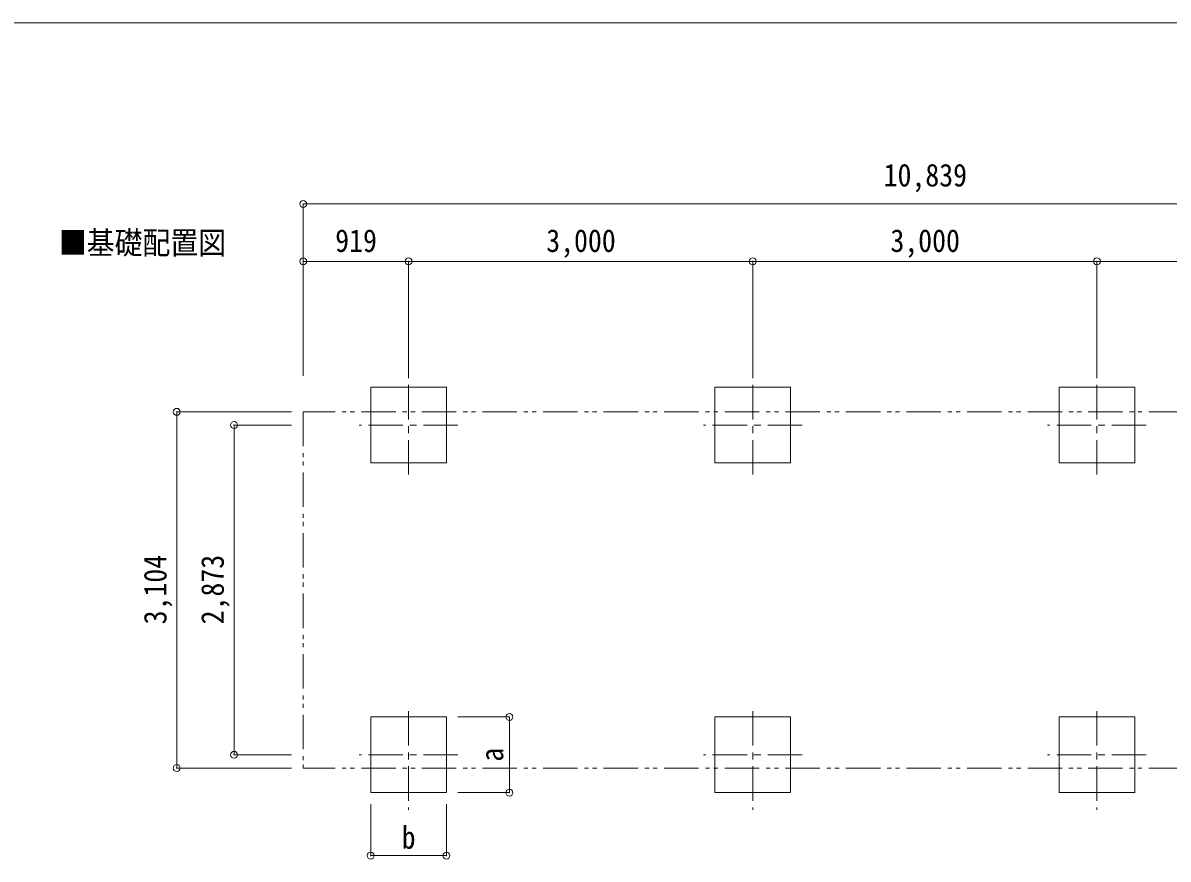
# Model space of a CAD drawing. Units: millimetres at full size, sheet at 1:60. Extents: x -16864 to 16864, y -11640 to 11640.
# Drawn here: x -3007 to 6975, y 4353 to 11640 of the extents above; entities that cross this region are included whole.
import ezdxf
from ezdxf.enums import TextEntityAlignment as Align

# ---------------------------------------------------------------- set-up
doc = ezdxf.new("R2010")
doc.units = ezdxf.units.MM
doc.header["$LTSCALE"] = 60
doc.header["$PDMODE"] = 32
doc.header["$PDSIZE"] = 60
doc.linetypes.add('CHAIN1', pattern=[8, 5, -1, 1, -1])
doc.linetypes.add('DOUBLE_CHAIN1', pattern=[8.8, 5, -1, 0.6, -0.6, 0.6, -1])
for name, color, linetype, lineweight in [('1-2', 134, 'Continuous', 9), ('1-8', 6, 'Continuous', 9), ('1-A', 4, 'CHAIN1', 9), ('F-0', 7, 'Continuous', 9)]:
    doc.layers.add(name, color=color, linetype=linetype, lineweight=lineweight)
doc.layers.add('1-7', color=7, linetype='Continuous')
doc.styles.add('ＭＳ ゴシック', font='')
doc.styles.get('ＭＳ ゴシック').set_extended_font_data('MS Gothic')

msp = doc.modelspace()

# ---------------------------------------------------------------- linework, layer by layer
at = {"layer": '1-2', "color": 6}
for p, q in [((10275.06, 10062.3), (-563.86, 10062.3)), ((354.66, 9562.3), (-563.86, 9562.3)), ((3354.66, 9562.3), (354.66, 9562.3)), ((6354.66, 9562.3), (3354.66, 9562.3)), ((9354.66, 9562.3), (6354.66, 9562.3))]:
    msp.add_line(p, q, dxfattribs=at)
at = {"layer": '1-8'}
for p, q in [((-563.86, 8564.3), (-563.86, 10062.3)), ((354.66, 8564.3), (354.66, 9562.3)), ((3354.66, 8564.3), (3354.66, 9562.3)), ((6354.66, 8564.3), (6354.66, 9562.3)), ((-1665.84, 8250.8), (-666.2, 8250.8)), ((-1665.84, 5146.8), (-1665.84, 8250.8)), ((-1166.2, 8135.3), (-666.2, 8135.3)), ((-1166.2, 5262.3), (-1166.2, 8135.3)), ((1233.85, 5592.3), (783.85, 5592.3)), ((1233.85, 4932.3), (1233.85, 5592.3)), ((-1166.2, 5262.3), (-666.2, 5262.3)), ((-1665.84, 5146.8), (-666.2, 5146.8)), ((1233.85, 4932.3), (783.85, 4932.3)), ((24.8, 4383.3), (24.8, 4833.3)), ((684.85, 4383.3), (684.85, 4833.3)), ((684.85, 4383.3), (24.8, 4383.3))]:
    msp.add_line(p, q, dxfattribs=at)
for p in [(-563.86, 10062.3), (-563.86, 9562.3), (354.66, 9562.3), (3354.66, 9562.3), (6354.66, 9562.3), (-1665.84, 8250.8), (-1166.2, 8135.3), (1233.85, 5592.3), (-1166.2, 5262.3), (-1665.84, 5146.8), (1233.85, 4932.3), (24.8, 4383.3), (684.85, 4383.3)]:
    msp.add_point(p, dxfattribs=at)
at = {"layer": '1-A'}
for p, q in [((354.8, 7705.3), (354.8, 8565.3)), ((3354.8, 7705.3), (3354.8, 8565.3)), ((6354.8, 7705.3), (6354.8, 8565.3)), ((784.85, 8135.3), (-75.2, 8135.3)), ((3784.85, 8135.3), (2924.8, 8135.3)), ((6784.85, 8135.3), (5924.8, 8135.3)), ((354.8, 5642.3), (354.8, 4782.3)), ((3354.8, 5642.3), (3354.8, 4782.3)), ((6354.8, 5642.3), (6354.8, 4782.3)), ((784.85, 5262.3), (-75.2, 5262.3)), ((3784.85, 5262.3), (2924.8, 5262.3)), ((6784.85, 5262.3), (5924.8, 5262.3))]:
    msp.add_line(p, q, dxfattribs=at)
at = {"layer": '1-A', "color": 7, "linetype": 'DOUBLE_CHAIN1'}
for p, q in [((10275.06, 8250.8), (-563.73, 8250.8)), ((-563.73, 8250.8), (-563.73, 5146.8)), ((10275.06, 5146.8), (-563.73, 5146.8))]:
    msp.add_line(p, q, dxfattribs=at)
at = {"layer": '1-A', "linetype": 'Continuous'}
for points in [[(24.8, 7805.3), (684.85, 7805.3), (684.85, 8465.3), (24.8, 8465.3)], [(3024.8, 7805.3), (3684.85, 7805.3), (3684.85, 8465.3), (3024.8, 8465.3)], [(6024.8, 7805.3), (6684.85, 7805.3), (6684.85, 8465.3), (6024.8, 8465.3)], [(24.8, 5592.3), (684.85, 5592.3), (684.85, 4932.3), (24.8, 4932.3)], [(3024.8, 5592.3), (3684.85, 5592.3), (3684.85, 4932.3), (3024.8, 4932.3)], [(6024.8, 5592.3), (6684.85, 5592.3), (6684.85, 4932.3), (6024.8, 4932.3)]]:
    msp.add_lwpolyline(points, close=True, dxfattribs=at)
at = {"layer": 'F-0', "color": 5, "lineweight": 5}
msp.add_line((-16864.12, 11640), (16015.88, 11640), dxfattribs=at)

# ---------------------------------------------------------------- texts
at = {"layer": '1-7', "style": 'ＭＳ ゴシック', "width": 0.9}
msp.add_text('■基礎配置図', height=197.9, dxfattribs=at).set_placement((-2693.85, 9565.28), align=Align.BOTTOM_LEFT)
at = {"layer": '1-8', "color": 7, "style": 'ＭＳ ゴシック', "width": 0.9}
for s, p in [('10,839', (4495.6, 10155.3)), ('919', (-284.6, 9584.65)), ('3,000', (1554.66, 9584.65)), ('3,000', (4554.66, 9584.65)), ('b', (294.82, 4384.06))]:
    msp.add_text(s, height=197.9, dxfattribs=at).set_placement(p, align=Align.BOTTOM_LEFT)
for s, p in [('3,104', (-1695.84, 6398.8)), ('2,873', (-1196.2, 6398.8)), ('a', (1238.89, 5202.3))]:
    msp.add_text(s, height=197.9, rotation=90, dxfattribs=at).set_placement(p, align=Align.BOTTOM_LEFT)

doc.saveas('drawing.dxf')
